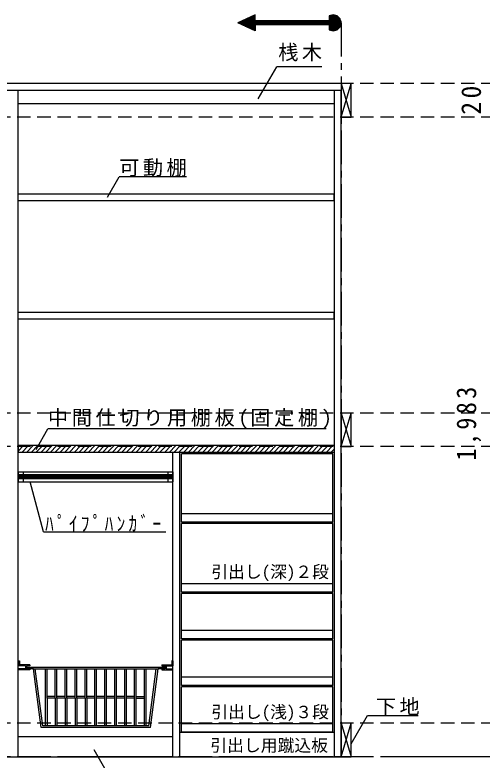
# Model space of a CAD drawing. Units: millimetres at full size, sheet at 1:20; details may follow other scales. Extents: x -8005 to 8005, y -2932 to 2722.
# Drawn here: x 1892 to 3281, y -1721 to 496 of the extents above; entities that cross this region are included whole.
import ezdxf
from ezdxf.enums import TextEntityAlignment as Align

# ---------------------------------------------------------------- set-up
doc = ezdxf.new("R2010")
doc.units = ezdxf.units.MM
doc.header["$LTSCALE"] = 20
doc.linetypes.add('CHAIN1', pattern=[8, 5, -1, 1, -1])
doc.linetypes.add('DASHED2', pattern=[3, 2, -1])
for name, color, linetype in [('0-2_本体', 2, 'Continuous'), ('0-3_固定棚', 2, 'Continuous'), ('0-4_可動棚', 3, 'Continuous'), ('0-6_ﾊﾟｲﾌﾟﾊﾝｶﾞｰ', 4, 'Continuous'), ('0-7_桟木・巾木', 2, 'Continuous'), ('0-8_引き出し', 2, 'Continuous'), ('0-9_他ｱｲﾃﾑ', 7, 'Continuous'), ('0-A_文字', 7, 'Continuous'), ('0-B_寸法', 4, 'Continuous'), ('0-C_ハッチ', 4, 'Continuous')]:
    doc.layers.add(name, color=color, linetype=linetype)
doc.styles.add('ＭＳ ゴシック', font='')
doc.styles.get('ＭＳ ゴシック').set_extended_font_data('MS Gothic')

# ---------------------------------------------------------------- blocks, each defined once
blk = doc.blocks.new('バスケット（大）')
at = {"layer": '0-9_他ｱｲﾃﾑ', "color": 3}
for p, q in [((-228.94, 78.41), (-228.94, 63.41)), ((230.06, 78.41), (230.06, 63.41)), ((-208.94, 63.41), (-228.94, 63.41)), ((-228.94, 51.41), (-228.94, 54.41)), ((-208.94, 54.41), (-228.94, 54.41)), ((-195.94, 51.41), (-228.94, 51.41)), ((-195.94, 66.41), (-225.94, 66.41)), ((-208.94, 63.41), (-208.94, 54.41)), ((-195.94, 63.41), (-205.94, 63.41)), ((-205.94, 63.41), (-205.94, 54.41)), ((-195.94, 54.41), (-205.94, 54.41)), ((-195.94, 66.41), (-195.94, 63.41)), ((-195.94, 54.41), (-195.94, 51.41)), ((197.06, 66.41), (197.06, 63.41)), ((197.06, 66.41), (227.06, 66.41)), ((197.06, 63.41), (207.06, 63.41)), ((197.06, 54.41), (197.06, 51.41)), ((197.06, 54.41), (207.06, 54.41)), ((197.06, 51.41), (230.06, 51.41)), ((207.06, 63.41), (207.06, 54.41)), ((210.06, 63.41), (230.06, 63.41)), ((210.06, 63.41), (210.06, 54.41)), ((210.06, 54.41), (230.06, 54.41)), ((230.06, 51.41), (230.06, 54.41))]:
    blk.add_line(p, q, dxfattribs=at)
at = {"layer": '0-9_他ｱｲﾃﾑ'}
for p, q in [((-161.94, -120.59), (-184.44, 54.41)), ((-184.44, 54.41), (185.56, 54.41)), ((-156.9, -115.59), (-179.4, 54.41)), ((-149.44, -115.59), (-149.44, 54.41)), ((-144.44, -33.09), (-144.44, 54.41)), ((-119.94, -33.09), (-119.94, 54.41)), ((-114.94, -33.09), (-114.94, 54.41)), ((-90.44, -33.09), (-90.44, 54.41)), ((-85.44, -33.09), (-85.44, 54.41)), ((-60.94, -33.09), (-60.94, 54.41)), ((-55.94, -33.09), (-55.94, 54.41)), ((-31.44, -33.09), (-31.44, 54.41)), ((-26.44, -33.09), (-26.44, 54.41)), ((-1.94, -115.59), (-1.94, 54.41)), ((3.06, -28.09), (3.06, 54.41)), ((27.56, -115.59), (27.56, 54.41)), ((32.56, -115.59), (32.56, 54.41)), ((57.06, -33.09), (57.06, 54.41)), ((62.06, -33.09), (62.06, 54.41)), ((86.56, -33.09), (86.56, 54.41)), ((91.56, -33.09), (91.56, 54.41)), ((116.06, -33.09), (116.06, 54.41)), ((121.06, -33.09), (121.06, 54.41)), ((145.56, -33.09), (145.56, 54.41)), ((150.56, -115.59), (150.56, 54.41)), ((158.02, -115.59), (180.52, 54.41)), ((163.06, -120.59), (185.56, 54.41)), ((205.56, 54.41), (185.56, 54.41)), ((-119.94, -28.09), (-144.44, -28.09)), ((-144.44, -33.09), (-144.44, -115.59)), ((-119.94, -33.09), (-144.44, -33.09)), ((-119.94, -33.09), (-119.94, -115.59)), ((-90.44, -28.09), (-114.94, -28.09)), ((-114.94, -33.09), (-114.94, -115.59)), ((-90.44, -33.09), (-114.94, -33.09)), ((-90.44, -33.09), (-90.44, -115.59)), ((-60.94, -28.09), (-85.44, -28.09)), ((-85.44, -33.09), (-85.44, -115.59)), ((-60.94, -33.09), (-85.44, -33.09)), ((-60.94, -33.09), (-60.94, -115.59)), ((-31.44, -28.09), (-55.94, -28.09)), ((-55.94, -33.09), (-55.94, -115.59)), ((-31.44, -33.09), (-55.94, -33.09)), ((-31.44, -33.09), (-31.44, -115.59)), ((-1.94, -28.09), (-26.44, -28.09)), ((-26.44, -33.09), (-26.44, -115.59)), ((-1.94, -33.09), (-26.44, -33.09)), ((3.06, -115.59), (3.06, -28.09)), ((27.56, -28.09), (3.06, -28.09)), ((27.56, -33.09), (3.06, -33.09)), ((57.06, -28.09), (32.56, -28.09)), ((57.06, -33.09), (32.56, -33.09)), ((57.06, -115.59), (57.06, -33.09)), ((86.56, -28.09), (62.06, -28.09)), ((62.06, -115.59), (62.06, -33.09)), ((86.56, -33.09), (62.06, -33.09)), ((86.56, -115.59), (86.56, -33.09)), ((116.06, -28.09), (91.56, -28.09)), ((91.56, -115.59), (91.56, -33.09)), ((116.06, -33.09), (91.56, -33.09)), ((116.06, -115.59), (116.06, -33.09)), ((121.06, -28.09), (145.56, -28.09)), ((121.06, -115.59), (121.06, -33.09)), ((121.06, -33.09), (145.56, -33.09)), ((145.56, -115.59), (145.56, -33.09)), ((163.06, -120.59), (-161.94, -120.59)), ((158.02, -115.59), (-156.9, -115.59))]:
    blk.add_line(p, q, dxfattribs=at)
at = {"layer": '0-9_他ｱｲﾃﾑ', "color": 3}
for points in [[(-228.94, 78.41), (-225.94, 78.41), (-225.94, 66.41)], [(230.06, 78.41), (227.06, 78.41), (227.06, 66.41)]]:
    blk.add_lwpolyline(points, dxfattribs=at)
at = {"layer": '0-9_他ｱｲﾃﾑ'}
blk.add_lwpolyline([(-184.44, 54.41), (-204.44, 54.41), (-204.44, 59.41), (205.56, 59.41), (205.56, 54.41)], dxfattribs=at)

msp = doc.modelspace()

# ---------------------------------------------------------------- linework, layer by layer
at = {"layer": '0-2_本体', "color": 3}
for p, q in [((2861.67, 291.73), (921.67, 291.73)), ((2861.67, 291.73), (2861.67, 271.73)), ((2861.67, 271.73), (921.67, 271.73)), ((1901.67, -1711.27), (1901.67, 271.73)), ((2841.67, -1711.27), (2841.67, 271.73)), ((2861.67, -1711.27), (2861.67, 271.73)), ((2361.67, -1711.27), (2361.67, -805.27)), ((2381.67, -1711.27), (2381.67, -805.27)), ((921.67, -1711.27), (2861.67, -1711.27)), ((2861.67, -1711.27), (2841.67, -1711.27))]:
    msp.add_line(p, q, dxfattribs=at)
at = {"layer": '0-3_固定棚', "color": 3}
for p, q in [((2841.67, -785.27), (1901.67, -785.27)), ((1901.67, -785.27), (1901.67, -805.27)), ((2841.67, -805.27), (1901.67, -805.27))]:
    msp.add_line(p, q, dxfattribs=at)
at = {"layer": '0-4_可動棚'}
for p, q in [((2840.67, -36.77), (1901.67, -36.77)), ((1901.67, -56.77), (1901.67, -36.77)), ((2840.67, -56.77), (2840.67, -36.77)), ((2840.67, -56.77), (1901.67, -56.77)), ((2840.67, -388.77), (1901.67, -388.77)), ((1901.67, -408.77), (1901.67, -388.77)), ((2840.67, -408.77), (2840.67, -388.77)), ((2840.67, -408.77), (1901.67, -408.77))]:
    msp.add_line(p, q, dxfattribs=at)
at = {"layer": '0-6_ﾊﾟｲﾌﾟﾊﾝｶﾞｰ', "color": 3}
for p, q in [((1901.67, -863.27), (2361.67, -863.27)), ((1901.67, -863.27), (1901.67, -893.27)), ((2361.67, -863.27), (2361.67, -893.27)), ((1901.67, -893.27), (2361.67, -893.27))]:
    msp.add_line(p, q, dxfattribs=at)
at = {"layer": '0-6_ﾊﾟｲﾌﾟﾊﾝｶﾞｰ', "color": 7}
for p, q in [((1916.67, -863.27), (1916.67, -893.27)), ((2346.67, -863.27), (2346.67, -893.27))]:
    msp.add_line(p, q, dxfattribs=at)
at = {"layer": '0-6_ﾊﾟｲﾌﾟﾊﾝｶﾞｰ'}
for p, q in [((2361.67, -872.27), (1901.67, -872.27)), ((2361.67, -876.27), (1901.67, -876.27)), ((2361.67, -880.27), (1901.67, -880.27)), ((2361.67, -884.27), (1901.67, -884.27))]:
    msp.add_line(p, q, dxfattribs=at)
at = {"layer": '0-7_桟木・巾木', "color": 7}
for p, q in [((2841.67, 231.73), (1901.67, 231.73)), ((2361.67, -1651.27), (1901.67, -1651.27))]:
    msp.add_line(p, q, dxfattribs=at)
at = {"layer": '0-8_引き出し', "color": 3}
for p, q in [((2861.67, 291.73), (2861.67, 191.73)), ((2891.67, 291.73), (2861.67, 291.73)), ((2891.67, 191.73), (2891.67, 291.73)), ((2861.67, 191.73), (2891.67, 191.73)), ((2861.67, -688.27), (2861.67, -788.27)), ((2891.67, -688.27), (2861.67, -688.27)), ((2891.67, -788.27), (2891.67, -688.27)), ((2861.67, -788.27), (2891.67, -788.27)), ((2861.67, -1611.27), (2861.67, -1711.27)), ((2891.67, -1611.27), (2861.67, -1611.27)), ((2891.67, -1711.27), (2891.67, -1611.27)), ((2861.67, -1711.27), (2891.67, -1711.27))]:
    msp.add_line(p, q, dxfattribs=at)
at = {"layer": '0-8_引き出し', "color": 7}
for p, q in [((2861.67, 191.73), (2891.67, 291.73)), ((2861.67, 291.73), (2891.67, 191.73)), ((2861.67, -788.27), (2891.67, -688.27)), ((2861.67, -688.27), (2891.67, -788.27)), ((2861.67, -1711.27), (2891.67, -1611.27)), ((2861.67, -1611.27), (2891.67, -1711.27)), ((2841.67, -1639.27), (2381.67, -1639.27))]:
    msp.add_line(p, q, dxfattribs=at)
at = {"layer": '0-8_引き出し'}
for p, q in [((2836.67, -809.27), (2386.67, -809.27)), ((2386.67, -1013.27), (2386.67, -809.27)), ((2836.67, -1013.27), (2836.67, -809.27)), ((2836.67, -988.27), (2386.67, -988.27)), ((2836.67, -1013.27), (2386.67, -1013.27)), ((2836.67, -1017.27), (2386.67, -1017.27)), ((2386.67, -1221.27), (2386.67, -1017.27)), ((2836.67, -1221.27), (2836.67, -1017.27)), ((2836.67, -1196.27), (2386.67, -1196.27)), ((2836.67, -1221.27), (2386.67, -1221.27)), ((2836.67, -1225.27), (2386.67, -1225.27)), ((2386.67, -1360.27), (2386.67, -1225.27)), ((2836.67, -1360.27), (2836.67, -1225.27)), ((2836.67, -1335.27), (2386.67, -1335.27)), ((2836.67, -1360.27), (2386.67, -1360.27)), ((2836.67, -1364.27), (2386.67, -1364.27)), ((2386.67, -1499.27), (2386.67, -1364.27)), ((2836.67, -1499.27), (2836.67, -1364.27)), ((2836.67, -1474.27), (2386.67, -1474.27)), ((2836.67, -1499.27), (2386.67, -1499.27)), ((2836.67, -1503.27), (2386.67, -1503.27)), ((2386.67, -1638.27), (2386.67, -1503.27)), ((2836.67, -1638.27), (2836.67, -1503.27)), ((2836.67, -1613.27), (2386.67, -1613.27)), ((2836.67, -1638.27), (2386.67, -1638.27))]:
    msp.add_line(p, q, dxfattribs=at)
at = {"layer": '0-A_文字'}
for p, q in [((2609.83, 466.7), (2588.39, 488.13)), ((2612.65, 466.7), (2590.32, 489.03)), ((2615.48, 466.7), (2592.25, 489.93)), ((2605.77, 479.24), (2594.18, 490.83)), ((2605.77, 482.07), (2596.12, 491.72)), ((2605.77, 484.9), (2598.05, 492.62)), ((2605.77, 487.73), (2599.98, 493.52)), ((2605.77, 490.56), (2601.91, 494.42)), ((2605.77, 493.39), (2603.84, 495.31)), ((2826.25, 493.04), (2826.25, 478.49)), ((2857.6, 459.34), (2826.25, 490.69)), ((2856.39, 457.72), (2826.25, 487.86)), ((2858.68, 461.09), (2826.55, 493.22)), ((2859.62, 462.98), (2828.44, 494.16)), ((2860.42, 465.01), (2830.47, 494.96)), ((2861.04, 467.21), (2832.67, 495.58)), ((2861.48, 469.61), (2835.07, 496.02)), ((2861.66, 472.25), (2837.71, 496.2)), ((2861.52, 475.22), (2840.68, 496.06)), ((2860.86, 478.71), (2844.17, 495.4)), ((2859.11, 483.29), (2848.75, 493.65)), ((2556.63, 471.82), (2555.56, 472.88)), ((2561.91, 469.36), (2557.49, 473.78)), ((2567.19, 466.91), (2559.42, 474.68)), ((2572.47, 464.45), (2561.35, 475.57)), ((2577.76, 462), (2563.29, 476.47)), ((2583.04, 459.54), (2565.22, 477.37)), ((2588.32, 457.09), (2567.15, 478.26)), ((2593.61, 454.64), (2569.08, 479.16)), ((2598.89, 452.18), (2571.01, 480.06)), ((2604.17, 449.73), (2572.94, 480.96)), ((2605.77, 450.96), (2574.87, 481.85)), ((2605.77, 453.79), (2576.8, 482.75)), ((2605.77, 456.62), (2578.73, 483.65)), ((2605.77, 459.45), (2580.67, 484.55)), ((2605.77, 462.27), (2582.6, 485.44)), ((2605.77, 465.1), (2584.53, 486.34)), ((2607, 466.7), (2586.46, 487.24)), ((2826.25, 478.49), (2605.77, 478.49)), ((2826.25, 466.7), (2605.77, 466.7)), ((2618.31, 466.7), (2606.52, 478.49)), ((2621.14, 466.7), (2609.35, 478.49)), ((2623.97, 466.7), (2612.17, 478.49)), ((2626.8, 466.7), (2615, 478.49)), ((2629.62, 466.7), (2617.83, 478.49)), ((2632.45, 466.7), (2620.66, 478.49)), ((2635.28, 466.7), (2623.49, 478.49)), ((2638.11, 466.7), (2626.32, 478.49)), ((2640.94, 466.7), (2629.14, 478.49)), ((2643.77, 466.7), (2631.97, 478.49)), ((2646.6, 466.7), (2634.8, 478.49)), ((2649.42, 466.7), (2637.63, 478.49)), ((2652.25, 466.7), (2640.46, 478.49)), ((2655.08, 466.7), (2643.29, 478.49)), ((2657.91, 466.7), (2646.11, 478.49)), ((2660.74, 466.7), (2648.94, 478.49)), ((2663.57, 466.7), (2651.77, 478.49)), ((2666.39, 466.7), (2654.6, 478.49)), ((2669.22, 466.7), (2657.43, 478.49)), ((2672.05, 466.7), (2660.26, 478.49)), ((2674.88, 466.7), (2663.09, 478.49)), ((2677.71, 466.7), (2665.91, 478.49)), ((2680.54, 466.7), (2668.74, 478.49)), ((2683.36, 466.7), (2671.57, 478.49)), ((2686.19, 466.7), (2674.4, 478.49)), ((2689.02, 466.7), (2677.23, 478.49)), ((2691.85, 466.7), (2680.06, 478.49)), ((2694.68, 466.7), (2682.88, 478.49)), ((2697.51, 466.7), (2685.71, 478.49)), ((2700.34, 466.7), (2688.54, 478.49)), ((2703.16, 466.7), (2691.37, 478.49)), ((2705.99, 466.7), (2694.2, 478.49)), ((2708.82, 466.7), (2697.03, 478.49)), ((2711.65, 466.7), (2699.86, 478.49)), ((2714.48, 466.7), (2702.68, 478.49)), ((2717.31, 466.7), (2705.51, 478.49)), ((2720.13, 466.7), (2708.34, 478.49)), ((2722.96, 466.7), (2711.17, 478.49)), ((2725.79, 466.7), (2714, 478.49)), ((2728.62, 466.7), (2716.83, 478.49)), ((2731.45, 466.7), (2719.65, 478.49)), ((2734.28, 466.7), (2722.48, 478.49)), ((2737.1, 466.7), (2725.31, 478.49)), ((2739.93, 466.7), (2728.14, 478.49)), ((2742.76, 466.7), (2730.97, 478.49)), ((2745.59, 466.7), (2733.8, 478.49)), ((2748.42, 466.7), (2736.62, 478.49)), ((2751.25, 466.7), (2739.45, 478.49)), ((2754.08, 466.7), (2742.28, 478.49)), ((2756.9, 466.7), (2745.11, 478.49)), ((2759.73, 466.7), (2747.94, 478.49)), ((2762.56, 466.7), (2750.77, 478.49)), ((2765.39, 466.7), (2753.6, 478.49)), ((2768.22, 466.7), (2756.42, 478.49)), ((2771.05, 466.7), (2759.25, 478.49)), ((2773.87, 466.7), (2762.08, 478.49)), ((2776.7, 466.7), (2764.91, 478.49)), ((2779.53, 466.7), (2767.74, 478.49)), ((2782.36, 466.7), (2770.57, 478.49)), ((2785.19, 466.7), (2773.39, 478.49)), ((2788.02, 466.7), (2776.22, 478.49)), ((2790.84, 466.7), (2779.05, 478.49)), ((2793.67, 466.7), (2781.88, 478.49)), ((2796.5, 466.7), (2784.71, 478.49)), ((2799.33, 466.7), (2787.54, 478.49)), ((2802.16, 466.7), (2790.36, 478.49)), ((2804.99, 466.7), (2793.19, 478.49)), ((2807.82, 466.7), (2796.02, 478.49)), ((2810.64, 466.7), (2798.85, 478.49)), ((2813.47, 466.7), (2801.68, 478.49)), ((2816.3, 466.7), (2804.51, 478.49)), ((2819.13, 466.7), (2807.34, 478.49)), ((2821.96, 466.7), (2810.16, 478.49)), ((2824.79, 466.7), (2812.99, 478.49)), ((2844.45, 449.87), (2815.82, 478.49)), ((2846.57, 450.57), (2818.65, 478.49)), ((2848.53, 451.44), (2821.48, 478.49)), ((2850.36, 452.44), (2824.31, 478.49)), ((2855.06, 456.22), (2826.25, 485.03)), ((2853.62, 454.84), (2826.25, 482.21)), ((2852.05, 453.58), (2826.25, 479.38)), ((2826.25, 466.7), (2826.25, 452.15)), ((2842.14, 449.34), (2826.25, 465.23)), ((2839.62, 449.04), (2826.25, 462.41)), ((2836.81, 449.02), (2826.25, 459.58)), ((2833.59, 449.41), (2826.25, 456.75)), ((2829.63, 450.54), (2826.25, 453.92)), ((2167.08, -45.83), (2202.1, 14.82)), ((2402.1, 14.82), (2202.1, 14.82)), ((1954.79, -796.33), (1989.81, -735.68)), ((2817.38, -735.68), (1989.81, -735.68)), ((1976.63, -1041.57), (1936.89, -893.27)), ((1976.63, -1041.57), (2340.2, -1041.57)), ((2891.67, -1672.95), (2940.43, -1588.48)), ((2940.43, -1588.48), (3090.97, -1588.48))]:
    msp.add_line(p, q, dxfattribs=at)
at = {"layer": '0-A_文字', "linetype": 'CHAIN1'}
for p, q in [((2861.67, 472.6), (2861.67, -1711.27)), ((7278.33, -1711.27), (921.67, -1711.27))]:
    msp.add_line(p, q, dxfattribs=at)
at = {"layer": '0-A_文字'}
for points in [[(2605.77, 478.49), (2605.77, 496.21), (2554.95, 472.6)], [(2605.77, 466.7), (2605.77, 448.99), (2554.95, 472.6)], [(2125.88, -1689.03), (2190.09, -1800.25), (2313.85, -1800.25)]]:
    msp.add_lwpolyline(points, dxfattribs=at)
msp.add_arc((2838.06, 472.6), 23.61, 240, 120, dxfattribs=at)
at = {"layer": '0-B_寸法', "color": 7}
for p in [(2615.26, 246.66), (2804.67, 341.62)]:
    msp.add_line(p, (2670.09, 341.62), dxfattribs=at)
at = {"layer": '0-B_寸法', "linetype": 'DASHED2'}
for p, q in [((7278.33, 291.73), (921.67, 291.73)), ((7278.33, 191.73), (921.67, 191.73)), ((7278.33, -688.27), (921.67, -688.27)), ((7278.33, -788.27), (921.67, -788.27)), ((7278.33, -1611.27), (921.67, -1611.27)), ((7278.33, -1711.27), (921.67, -1711.27))]:
    msp.add_line(p, q, dxfattribs=at)
at = {"layer": '0-C_ハッチ'}
for p, q in [((1901.67, -787.14), (1903.54, -785.27)), ((1901.67, -801.28), (1917.68, -785.27)), ((1911.82, -805.27), (1931.82, -785.27)), ((1925.96, -805.27), (1945.96, -785.27)), ((1940.1, -805.27), (1960.1, -785.27)), ((1954.25, -805.27), (1974.25, -785.27)), ((1968.39, -805.27), (1988.39, -785.27)), ((1982.53, -805.27), (2002.53, -785.27)), ((1996.67, -805.27), (2016.67, -785.27)), ((2010.82, -805.27), (2030.82, -785.27)), ((2024.96, -805.27), (2044.96, -785.27)), ((2039.1, -805.27), (2059.1, -785.27)), ((2053.24, -805.27), (2073.24, -785.27)), ((2067.38, -805.27), (2087.38, -785.27)), ((2081.53, -805.27), (2101.53, -785.27)), ((2095.67, -805.27), (2115.67, -785.27)), ((2109.81, -805.27), (2129.81, -785.27)), ((2123.95, -805.27), (2143.95, -785.27)), ((2138.09, -805.27), (2158.09, -785.27)), ((2152.24, -805.27), (2172.24, -785.27)), ((2166.38, -805.27), (2186.38, -785.27)), ((2180.52, -805.27), (2200.52, -785.27)), ((2194.66, -805.27), (2214.66, -785.27)), ((2208.81, -805.27), (2228.81, -785.27)), ((2222.95, -805.27), (2242.95, -785.27)), ((2237.09, -805.27), (2257.09, -785.27)), ((2251.23, -805.27), (2271.23, -785.27)), ((2265.37, -805.27), (2285.37, -785.27)), ((2279.52, -805.27), (2299.52, -785.27)), ((2293.66, -805.27), (2313.66, -785.27)), ((2307.8, -805.27), (2327.8, -785.27)), ((2321.94, -805.27), (2341.94, -785.27)), ((2336.08, -805.27), (2356.08, -785.27)), ((2350.23, -805.27), (2370.23, -785.27)), ((2364.37, -805.27), (2384.37, -785.27)), ((2378.51, -805.27), (2398.51, -785.27)), ((2392.65, -805.27), (2412.65, -785.27)), ((2406.8, -805.27), (2426.8, -785.27)), ((2420.94, -805.27), (2440.94, -785.27)), ((2435.08, -805.27), (2455.08, -785.27)), ((2449.22, -805.27), (2469.22, -785.27)), ((2463.36, -805.27), (2483.36, -785.27)), ((2477.51, -805.27), (2497.51, -785.27)), ((2491.65, -805.27), (2511.65, -785.27)), ((2505.79, -805.27), (2525.79, -785.27)), ((2519.93, -805.27), (2539.93, -785.27)), ((2534.07, -805.27), (2554.07, -785.27)), ((2548.22, -805.27), (2568.22, -785.27)), ((2562.36, -805.27), (2582.36, -785.27)), ((2576.5, -805.27), (2596.5, -785.27)), ((2590.64, -805.27), (2610.64, -785.27)), ((2604.79, -805.27), (2624.79, -785.27)), ((2618.93, -805.27), (2638.93, -785.27)), ((2633.07, -805.27), (2653.07, -785.27)), ((2647.21, -805.27), (2667.21, -785.27)), ((2661.35, -805.27), (2681.35, -785.27)), ((2675.5, -805.27), (2695.5, -785.27)), ((2689.64, -805.27), (2709.64, -785.27)), ((2703.78, -805.27), (2723.78, -785.27)), ((2717.92, -805.27), (2737.92, -785.27)), ((2732.06, -805.27), (2752.06, -785.27)), ((2746.21, -805.27), (2766.21, -785.27)), ((2760.35, -805.27), (2780.35, -785.27)), ((2774.49, -805.27), (2794.49, -785.27)), ((2788.63, -805.27), (2808.63, -785.27)), ((2802.78, -805.27), (2822.78, -785.27)), ((2816.92, -805.27), (2836.92, -785.27)), ((2831.06, -805.27), (2841.67, -794.66))]:
    msp.add_line(p, q, dxfattribs=at)

# ---------------------------------------------------------------- block references
at = {"layer": '0-9_他ｱｲﾃﾑ'}
msp.add_blockref('バスケット（大）', (2131.61, -1503.68), dxfattribs=at)

# ---------------------------------------------------------------- texts
at = {"layer": '0-A_文字', "style": 'ＭＳ ゴシック'}
for s, p in [('引出し(深)２段', (2475.55, -1189.92)), ('引出し(浅)３段', (2475.55, -1607.06)), ('引出し用蹴込板', (2472.65, -1706.38))]:
    msp.add_text(s, height=36.66, dxfattribs=at).set_placement(p, align=Align.BOTTOM_LEFT)
at = {"layer": '0-A_文字', "char_height": 43.99, "attachment_point": 7, "style": 'ＭＳ ゴシック'}
for s, insert in [('\\T1.17;可動棚', (2202.1, 14.82)), ('\\T1.18;中間仕切り用棚板(固定棚)', (1989.81, -735.68)), ('\\T1.39;\\W0.85;ﾊﾟｲﾌﾟﾊﾝｶﾞｰ', (1981.48, -1041.57)), ('\\T1.17;下地', (2964.94, -1588.48))]:
    msp.add_mtext(s, dxfattribs=dict(at, insert=insert))
at = {"layer": '0-B_寸法', "color": 7, "insert": (2674.67, 358.08), "char_height": 43.99, "attachment_point": 7, "style": 'ＭＳ ゴシック'}
msp.add_mtext('\\T1.17;桟木', dxfattribs=at)
at = {"layer": '0-B_寸法', "color": 7, "char_height": 58.65, "attachment_point": 7, "rotation": 90, "style": 'ＭＳ ゴシック'}
for s, insert in [('\\T1.27;\\W0.95;20', (3278.33, 199.49)), ('\\T1.28;\\W0.9;1,983', (3278.33, -829.77))]:
    msp.add_mtext(s, dxfattribs=dict(at, insert=insert))

doc.saveas('drawing.dxf')
